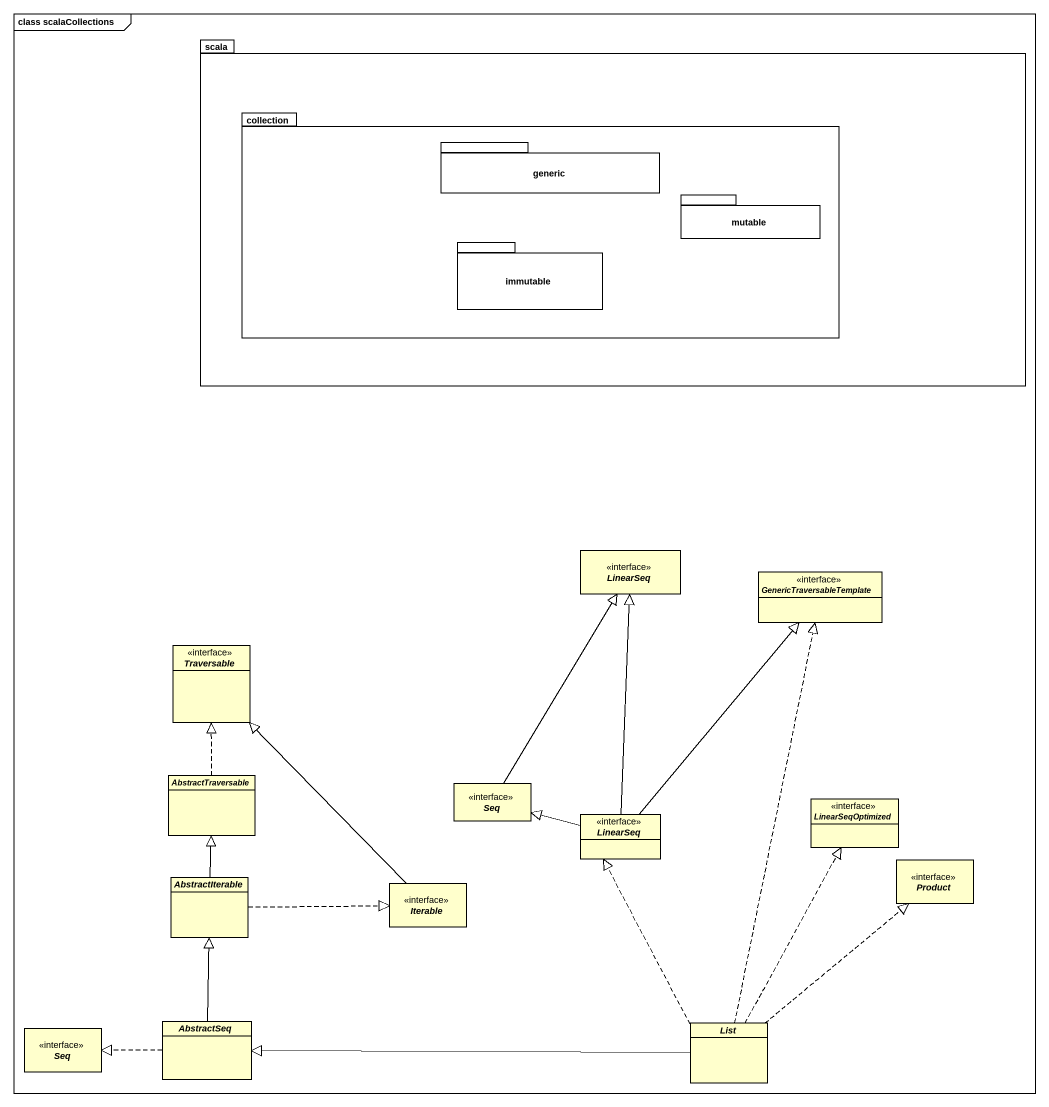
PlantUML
@startuml
mainframe class scalaCollections
hide circle
hide empty members
package scala {
  package collection {
    package generic {
    }
    package mutable {
    }
    package immutable {
    }
  }
}
interface LinearSeq
interface GenericTraversableTemplate
interface Traversable
abstract class AbstractTraversable
interface Seq
interface LinearSeqOptimized
interface "LinearSeq" as LinearSeq_2
abstract class AbstractIterable
interface Iterable
interface Product
interface "Seq" as Seq_2
abstract class AbstractSeq
abstract class List
AbstractTraversable .up.|> Traversable
Seq -up-|> LinearSeq
LinearSeq_2 -up-|> LinearSeq
LinearSeq_2 -up-|> GenericTraversableTemplate
LinearSeq_2 -left-|> Seq
AbstractIterable -up-|> AbstractTraversable
AbstractIterable .right.|> Iterable
Iterable -up-|> Traversable
AbstractSeq -up-|> AbstractIterable
AbstractSeq .left.|> Seq_2
List .up.|> GenericTraversableTemplate
List .up.|> LinearSeqOptimized
List .up.|> LinearSeq_2
List .up.|> Product
List -left-|> AbstractSeq
@enduml
